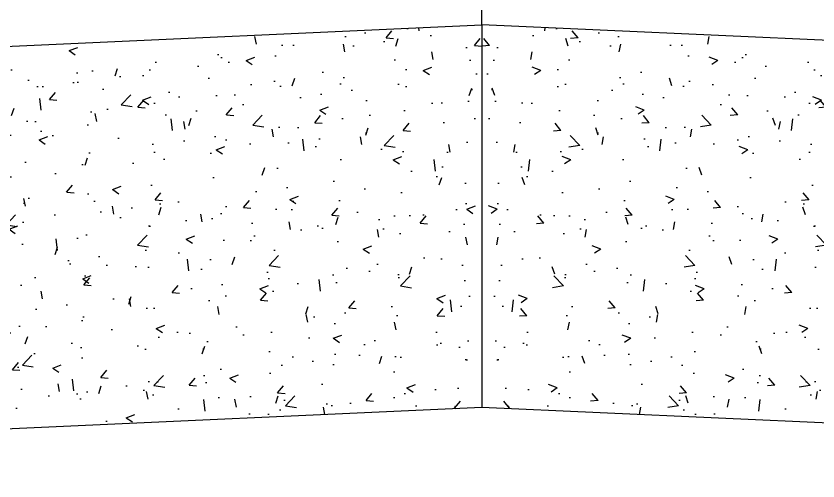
# Model space of a CAD drawing. Header units: millimetres. Extents: x 603916 to 1211550, y 1309898 to 2622648.
# Drawn here: x 604324.83 to 604332.38, y 1311056.74 to 1311061.12 of the extents above; entities that cross this region are included whole.
import ezdxf

# ---------------------------------------------------------------- set-up
doc = ezdxf.new("R2010")
doc.units = ezdxf.units.MM
doc.layers.add('acera', color=8, linetype='Continuous')
doc.layers.add('datos y tabla de areas', color=170, linetype='Continuous')

msp = doc.modelspace()

# ---------------------------------------------------------------- hatches: boundary and pattern name
at = {"layer": 'acera', "true_color": 0xe3e3e3}
h = msp.add_hatch(dxfattribs=at)
h.set_pattern_fill('AR-CONC', color=254, scale=0.116024, style=0)
h.set_pattern_definition([(50, (351579.41515, 828146.74144), (0.83219295055, -0.0728074493), [0.087017895, -0.9571968455]), (355, (351579.41515, 828146.7414), (-0.1609846531, 0.8727223486), [0.069614316, -0.7657574764]), (100.4514, (351579.4845, 828146.7354), (0.6712089155, 0.7999143695), [0.0739538288, -0.8134921429]), (46.1842, (351579.4151, 828146.9735), (1.2382542608, -0.1920415496), [0.1305268426, -1.4357952683]), (96.6356, (351579.5183, 828146.9575), (1.0844317495, 1.1302091554), [0.1109307468, -1.2202380194]), (351.1842, (351579.4151, 828146.9735), (1.0844308673, 1.1302100024), [0.104421474, -1.1486362146]), (21, (351579.5312, 828146.9155), (0.69255460286, -0.4671339783), [0.087017895, -0.9571968455]), (326, (351579.5312, 828146.9155), (0.2823038402, 0.8413470735), [0.069614316, -0.7657574764]), (71.4514, (351579.5889, 828146.87655), (0.9748587268, 0.3742123322), [0.0739538288, -0.8134921429]), (37.5, (351579.41515, 828146.74144), (0.01410833352, 0.38623629913), [0, -0.7564755676, 0, -0.77735986242, 0, -0.7686580729]), (7.5, (351579.41515, 828146.74144), (0.305223432, 0.45761169267), [0, -0.44321114544, 0, -0.7390719886, 0, -0.29296024666]), (327.5, (351579.1564, 828146.74144), (0.61936139633, -0.02616903282), [0, -0.29005965016, 0, -0.9049861085, 0, -1.20084695165]), (317.5, (351579.0404, 828146.74144), (0.676635105, 0.1161456646), [0, -0.3770775452, 0, -0.6010035951, 0, -0.85277537146])])
h.paths.add_polyline_path([(604313.7862, 1311060.3447), (604313.7862, 1311056.7428), (604329.2173, 1311057.4371), (604329.2173, 1311061.0393)])
h = msp.add_hatch(dxfattribs=at)
h.set_pattern_fill('AR-CONC', color=254, scale=0.116024, style=0)
h.set_pattern_definition([(130, (857079.0195, 828146.74144), (-0.83219295055, -0.0728074493), [0.087017895, -0.9571968455]), (185, (857079.0195, 828146.7414), (0.1609846531, 0.8727223486), [0.069614316, -0.7657574764]), (79.5486, (857078.95016, 828146.7354), (-0.6712089155, 0.7999143695), [0.0739538288, -0.8134921429]), (133.8158, (857079.0195, 828146.9735), (-1.2382542608, -0.1920415496), [0.1305268426, -1.4357952683]), (83.3644, (857078.9163, 828146.9575), (-1.0844317495, 1.1302091554), [0.1109307468, -1.2202380194]), (188.8158, (857079.0195, 828146.9735), (-1.0844308673, 1.1302100024), [0.104421474, -1.1486362146]), (159, (857078.9035, 828146.9155), (-0.69255460286, -0.4671339783), [0.087017895, -0.9571968455]), (214, (857078.9035, 828146.9155), (-0.2823038402, 0.8413470735), [0.069614316, -0.7657574764]), (108.5486, (857078.8458, 828146.87655), (-0.9748587268, 0.3742123322), [0.0739538288, -0.8134921429]), (142.5, (857079.0195, 828146.74144), (-0.01410833352, 0.38623629913), [0, -0.7564755676, 0, -0.77735986242, 0, -0.7686580729]), (172.5, (857079.0195, 828146.74144), (-0.305223432, 0.45761169267), [0, -0.44321114544, 0, -0.7390719886, 0, -0.29296024666]), (212.5, (857079.27824, 828146.74144), (-0.61936139633, -0.02616903282), [0, -0.29005965016, 0, -0.9049861085, 0, -1.20084695165]), (222.5, (857079.39426, 828146.74144), (-0.676635105, 0.1161456646), [0, -0.3770775452, 0, -0.6010035951, 0, -0.85277537146])])
h.paths.add_polyline_path([(604344.6485, 1311060.3447), (604344.6485, 1311056.7428), (604329.2173, 1311057.4371), (604329.2173, 1311061.0393)])

# ---------------------------------------------------------------- linework, layer by layer
for p, q in [((604313.7862, 1311056.7428), (604329.2173, 1311057.4371)), ((604329.2173, 1311057.4371), (604344.6485, 1311056.7428))]:
    msp.add_line(p, q)
at = {"layer": 'acera', "color": 7}
msp.add_line((604329.2173, 1311061.0393), (604329.2173, 1311061.8112), dxfattribs=at)
at = {"layer": 'datos y tabla de areas', "color": 0}
for p, q in [((604313.7862, 1311060.3447), (604329.2173, 1311061.0393)), ((604344.6485, 1311060.3447), (604329.2173, 1311061.0393)), ((604329.2173, 1311061.0393), (604329.2173, 1311057.4371))]:
    msp.add_line(p, q, dxfattribs=at)

doc.saveas('drawing.dxf')
